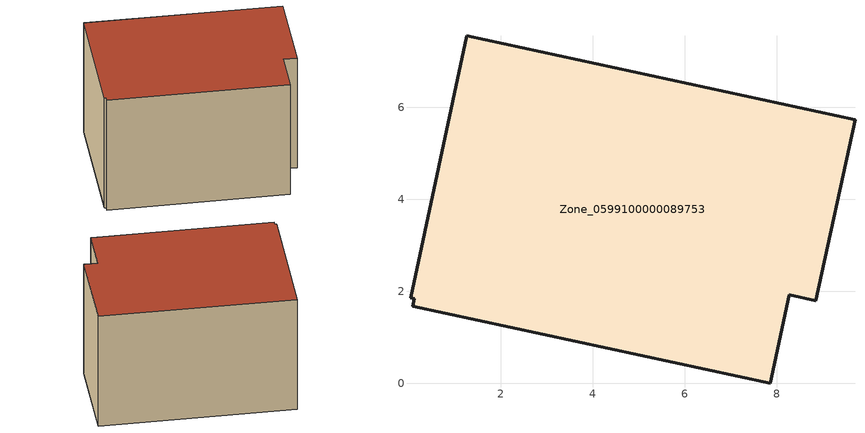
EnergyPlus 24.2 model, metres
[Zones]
Zone_0599100000089753
 floor ground (C_G): 0.12,1.84 0.04,1.85 1.26,7.55 9.7,5.72 8.85,1.79 8.27,1.92 7.86,0 0.08,1.67 z0
 wall outside (C_F): 9.7,5.72 1.26,7.55 0.04,1.85 0.12,1.84 0.08,1.67 7.86,0 8.27,1.92 8.85,1.79 9.7,5.72 z0:5.68
 roof outside (C_R): 0.12,1.84 0.08,1.67 7.86,0 8.27,1.92 8.85,1.79 9.7,5.72 1.26,7.55 0.04,1.85 z5.68
[BUILDING]
Pand.0599100000089753: North Axis=0; Terrain=City; Loads Convergence Tolerance Value=0.04; Temperature Convergence Tolerance Value=0.4; Solar Distribution=FullExterior; Maximum Number of Warmup Days=25; Minimum Number of Warmup Days=1
[Site:Location]
Rotterdam.The.Hague.AP_ZH_NLD Design_Conditions: Latitude=51.96; Longitude=4.45; Time Zone=1; Elevation=-4.5
[SITE:GROUNDTEMPERATURE:BUILDINGSURFACE]
18, 18, 18, 18, 18, 18, 18, 18, 18, 18, 18, 18
[MATERIAL] Thermal Absorptance=0.9; Solar Absorptance=0.7; Visible Absorptance=0.7
Name | Roughness | Thickness | Conductivity | Density | Specific Heat
G.TI.1975-1991 | MediumSmooth | 0.15 | 0.288461 | 540 | 1210
F.TI.1975-1991 | Rough | 0.3 | 0.230769 | 1920 | 840
R.TI.1975-1991 | MediumRough | 0.2 | 0.153846 | 1500 | 1000
[CONSTRUCTION]
C_G: G.TI.1975-1991
C_F: F.TI.1975-1991
C_R: R.TI.1975-1991
[ZONE]
Zone_0599100000089753: Type=1; Multiplier=1; Ceiling Height=Autocalculate; Volume=Autocalculate; Floor Area=autocalculate; Part of Total Floor Area=Yes
[ZONEINFILTRATION:DESIGNFLOWRATE]
Infil_Zone_0599100000089753: Zone or ZoneList or Space or SpaceList=Zone_0599100000089753; Schedule=AlwaysOn; Design Flow Rate Calculation Method=Flow/Area; Flow Rate per Floor Area=0.003; Constant Term Coefficient=1; Temperature Term Coefficient=0; Velocity Term Coefficient=0; Velocity Squared Term Coefficient=0
[HVACTEMPLATE:ZONE:IDEALLOADSAIRSYSTEM]
Zone_0599100000089753: Maximum Heating Supply Air Temperature=50; Minimum Cooling Supply Air Temperature=13; Maximum Heating Supply Air Humidity Ratio=0.0156; Minimum Cooling Supply Air Humidity Ratio=0.0077; Heating Limit=NoLimit; Cooling Limit=NoLimit; Dehumidification Control Type=ConstantSensibleHeatRatio; Cooling Sensible Heat Ratio=0.7; Dehumidification Setpoint=60; Humidification Control Type=None; Humidification Setpoint=30; Outdoor Air Method=None; Outdoor Air Flow Rate per Person=0.00944; Outdoor Air Flow Rate per Zone Floor Area=0; Outdoor Air Flow Rate per Zone=0; Demand Controlled Ventilation Type=None; Outdoor Air Economizer Type=NoEconomizer; Heat Recovery Type=None; Sensible Heat Recovery Effectiveness=0.7; Latent Heat Recovery Effectiveness=0.65
[ZONECONTROL:THERMOSTAT]
ThermostatControl_Zone_0599100000089753: Zone or ZoneList=Zone_0599100000089753; Control Type Schedule=DualSetpointControlType; Control 1=Thermostat_Zone_0599100000089753; Temperature Difference Between Cutout And Setpoint=0
[THERMOSTATSETPOINT:DUALSETPOINT]
Thermostat_Zone_0599100000089753: Heating Setpoint Temperature Schedule=HeatingSetpoint_Zone_0599100000089753; Cooling Setpoint Temperature Schedule=CoolingSetpoint_Zone_0599100000089753
[SCHEDULE:COMPACT]
HeatingSetpoint_Zone_0599100000089753: Through: 12/31, For: AllDays, Until: 24:00, 21
CoolingSetpoint_Zone_0599100000089753: Through: 12/31, For: AllDays, Until: 24:00, 24
DualSetpointControlType: Through: 12/31, For: AllDays, Until: 24:00, 4
AlwaysOn: Through: 12/31, For: AllDays, Until: 24:00, 1
